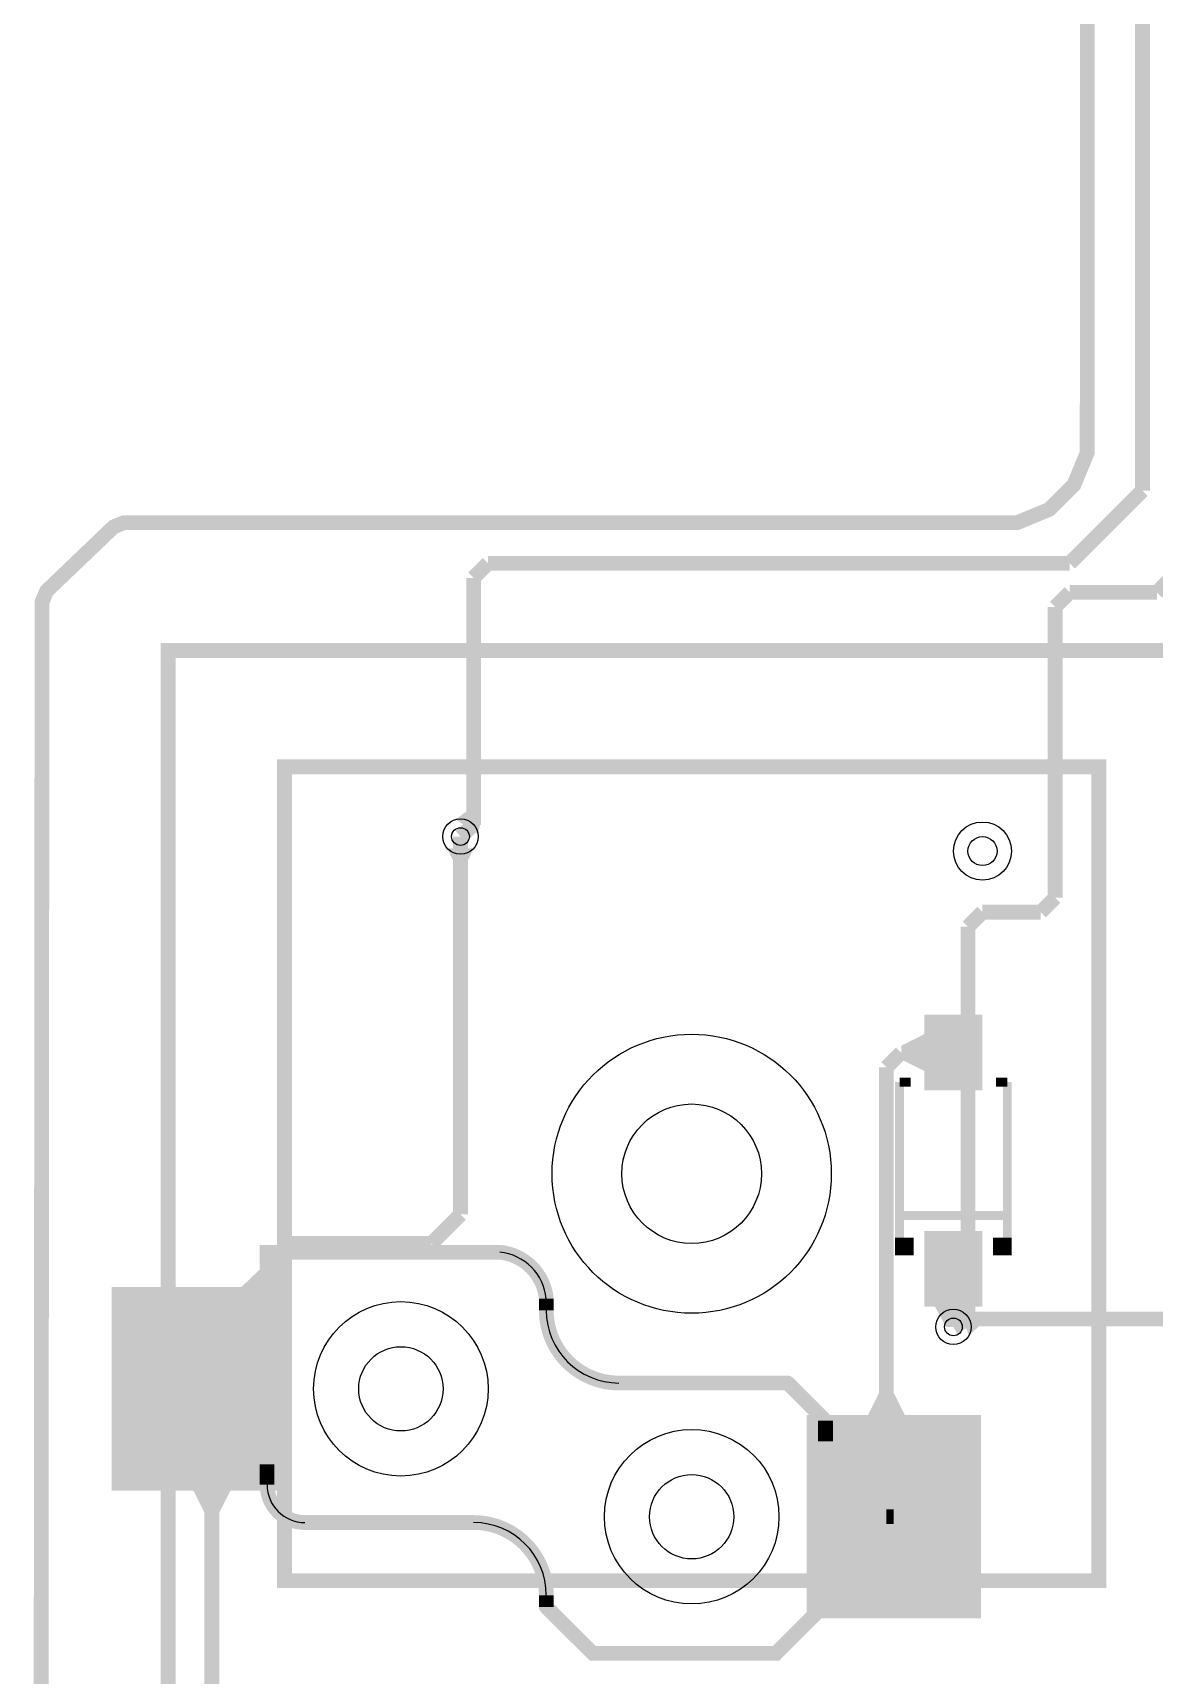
# Model space of a CAD drawing. Header units: millimetres. Extents: x -992 to -826, y 770 to 901.
# Drawn here: x -992.41 to -973.13, y 790.89 to 819.14 of the extents above; entities that cross this region are included whole.
import ezdxf

# ---------------------------------------------------------------- set-up
doc = ezdxf.new("R2010")
doc.units = ezdxf.units.MM
for name, color, linetype, true_color in [('BoardOutLine', 7, 'Continuous', 0xff00ff), ('BottomLayer', 7, 'Continuous', 0x0000ff), ('BottomPasteMaskLayer', 7, 'Continuous', 0x800000), ('BottomSilkLayer', 7, 'Continuous', 0x66cc33), ('BottomSolderMaskLayer', 7, 'Continuous', 0xaa00ff), ('Document', 7, 'Continuous', 0xffffff), ('Hole', 7, 'Continuous', 0x222222), ('Multi-Layer', 7, 'Continuous', 0xc0c0c0), ('TopLayer', 7, 'Continuous', 0xff0000), ('TopSilkLayer', 7, 'Continuous', 0xffcc00)]:
    doc.layers.add(name, color=color, linetype=linetype, true_color=true_color)

msp = doc.modelspace()

# ---------------------------------------------------------------- hatches: boundary and pattern name
at = {"layer": 'BottomLayer'}
for points in [[(-984.8285115570233, 805.1161925323852), (-985.2857124714251, 805.1161087122175), (-985.1840716281433, 804.9027660655323), (-984.9300711201423, 804.9028143256288)], [(-976.0819405638813, 800.951612903226), (-976.0819405638813, 802.2516129032259), (-977.0819405638813, 802.2516129032259), (-977.0819405638813, 800.951612903226)], [(-977.0819431038863, 801.9190271780545), (-977.0819431038863, 801.284025908052), (-977.4629438658878, 801.4745262890527), (-977.4629438658878, 801.7285267970537)], [(-976.0819405638813, 797.2326136652275), (-976.0819405638813, 798.5326136652275), (-977.0819405638813, 798.5326136652275), (-977.0819405638813, 797.2326136652275)], [(-988.1895758191517, 797.5676403352808), (-988.8245770891543, 797.5676403352808), (-988.4265836931675, 797.9486410972823), (-988.1303708407418, 797.9486410972823)], [(-991.0569723139447, 794.0676403352808), (-988.0569723139447, 794.0676403352808), (-988.0569723139447, 797.5676403352808), (-991.0569723139447, 797.5676403352808)], [(-976.8994411988825, 797.2326136652275), (-976.2644399288799, 797.2326136652275), (-976.4549403098807, 796.8827051054103), (-976.7089408178817, 796.8827051054103)], [(-976.3533274066549, 797.0842722885448), (-976.8105283210567, 797.0842418084837), (-976.7089408178817, 797.2976098552199), (-976.4549403098807, 797.2976250952504)], [(-977.4163576327154, 795.3674853949709), (-978.0513589027179, 795.3674853949709), (-977.8608585217171, 795.7484861569725), (-977.6068580137162, 795.7484861569725)], [(-979.1069596139193, 791.867487934976), (-976.1069596139193, 791.867487934976), (-976.1069596139193, 795.367487934976), (-979.1069596139193, 795.367487934976)], [(-989.6494792989587, 794.0676377952757), (-989.0144780289562, 794.0676377952757), (-989.2049784099569, 793.6866370332742), (-989.4589789179579, 793.6866370332742)]]:
    msp.add_hatch(color=256, dxfattribs=at).paths.add_polyline_path(points)
at = {"layer": 'BottomPasteMaskLayer'}
for points in [[(-976.0819405638813, 800.951612903226), (-976.0819405638813, 802.2516129032259), (-977.0819405638813, 802.2516129032259), (-977.0819405638813, 800.951612903226)], [(-976.0819405638813, 797.2326136652275), (-976.0819405638813, 798.5326136652275), (-977.0819405638813, 798.5326136652275), (-977.0819405638813, 797.2326136652275)], [(-991.0569723139447, 794.0676403352808), (-988.0569723139447, 794.0676403352808), (-988.0569723139447, 797.5676403352808), (-991.0569723139447, 797.5676403352808)], [(-979.1069596139193, 791.867487934976), (-976.1069596139193, 791.867487934976), (-976.1069596139193, 795.367487934976), (-979.1069596139193, 795.367487934976)]]:
    msp.add_hatch(color=256, dxfattribs=at).paths.add_polyline_path(points)
at = {"layer": 'BottomSilkLayer'}
for points in [[(-977.5844678689358, 798.4176504953011), (-977.2644780289562, 798.4176504953011), (-977.2644780289562, 798.1128498856999), (-977.5844678689358, 798.1128498856999)], [(-975.5796418592838, 798.4176504953011), (-975.8996316992635, 798.4176504953011), (-975.8996316992635, 798.1128498856999), (-975.5796418592838, 798.1128498856999)]]:
    msp.add_hatch(color=256, dxfattribs=at).paths.add_polyline_path(points)
at = {"layer": 'BottomSolderMaskLayer'}
for points in [[(-976.0819405638813, 800.951612903226), (-976.0819405638813, 802.2516129032259), (-977.0819405638813, 802.2516129032259), (-977.0819405638813, 800.951612903226)], [(-976.0819405638813, 797.2326136652275), (-976.0819405638813, 798.5326136652275), (-977.0819405638813, 798.5326136652275), (-977.0819405638813, 797.2326136652275)], [(-991.0569723139447, 794.0676403352808), (-988.0569723139447, 794.0676403352808), (-988.0569723139447, 797.5676403352808), (-991.0569723139447, 797.5676403352808)], [(-979.1069596139193, 791.867487934976), (-976.1069596139193, 791.867487934976), (-976.1069596139193, 795.367487934976), (-979.1069596139193, 795.367487934976)]]:
    msp.add_hatch(color=256, dxfattribs=at).paths.add_polyline_path(points)
at = {"layer": 'Document'}
for points in [[(-976.4860172720347, 801.7526517653037), (-976.6780416560835, 801.7526517653037), (-976.6780416560835, 800.9846558293118), (-976.4860172720347, 800.9846558293118)], [(-976.9660528321058, 801.4646913893829), (-976.9660528321058, 801.2726670053341), (-976.1980568961139, 801.2726670053341), (-976.1980568961139, 801.4646913893829)], [(-976.4550546101093, 797.685646431293), (-976.647078994158, 797.685646431293), (-976.647078994158, 798.4536423672848), (-976.4550546101093, 798.4536423672848)], [(-988.2549657099315, 794.1675768351538), (-988.2549657099315, 798.0405765811533), (-984.3819659639321, 798.0405765811533), (-984.3653891043664, 798.0416630859319), (-984.3490958794639, 798.0449040098695), (-984.3333650708199, 798.050243899859), (-984.3184658369318, 798.0575913889023), (-984.3046531078222, 798.0668207594247), (-984.2921632231158, 798.0777740943377), (-984.2812098882029, 798.090263979044), (-984.2719805176805, 798.1040767081536), (-984.2646330286373, 798.1189759420416), (-984.2592931386476, 798.1347067506856), (-984.25605221471, 798.1509999755881), (-984.2549657099315, 798.1675768351538), (-984.25605221471, 798.1841536947195), (-984.2592931386476, 798.200446919622), (-984.2646330286373, 798.216177728266), (-984.2719805176805, 798.231076962154), (-984.2812098882029, 798.2448896912637), (-984.2921632231158, 798.2573795759699), (-984.3046531078222, 798.2683329108829), (-984.3184658369318, 798.2775622814054), (-984.3333650708199, 798.2849097704486), (-984.3490958794639, 798.2902496604381), (-984.3653891043664, 798.2934905843758), (-984.3819659639321, 798.2945770891544), (-988.3819659639321, 798.2945770891544), (-988.3985428234977, 798.2934905843758), (-988.4148360484003, 798.2902496604381), (-988.4305668570441, 798.2849097704486), (-988.4454660909323, 798.2775622814054), (-988.4592788200418, 798.2683329108829), (-988.4717687047482, 798.2573795759699), (-988.4827220396612, 798.2448896912637), (-988.4919514101836, 798.231076962154), (-988.4992988992268, 798.216177728266), (-988.5046387892164, 798.200446919622), (-988.507879713154, 798.1841536947195), (-988.5089662179325, 798.1675768351538), (-988.5089662179325, 794.1675768351538), (-988.507879713154, 794.1509999755881), (-988.5046387892164, 794.1347067506856), (-988.4992988992268, 794.1189759420416), (-988.4919514101836, 794.1040767081536), (-988.4827220396612, 794.090263979044), (-988.4717687047482, 794.0777740943377), (-988.4592788200418, 794.0668207594247), (-988.4454660909323, 794.0575913889023), (-988.4305668570441, 794.050243899859), (-988.4148360484003, 794.0449040098695), (-988.3985428234977, 794.0416630859319), (-988.3819659639321, 794.0405765811533), (-988.3653891043664, 794.0416630859319), (-988.3490958794639, 794.0449040098695), (-988.3333650708199, 794.050243899859), (-988.3184658369318, 794.0575913889023), (-988.3046531078222, 794.0668207594247), (-988.2921632231158, 794.0777740943377), (-988.2812098882029, 794.090263979044), (-988.2719805176805, 794.1040767081536), (-988.2646330286373, 794.1189759420416), (-988.2592931386476, 794.1347067506856), (-988.25605221471, 794.1509999755881), (-988.2549657099315, 794.1675768351538)], [(-984.3945897891797, 798.0410083820169), (-984.3544522550987, 798.0359527552993), (-984.3146378878038, 798.0287835739995), (-984.2752579029084, 798.0195208641774), (-984.2364223026425, 798.0081904998585), (-984.1982395685772, 797.9948241307588), (-984.1608163585972, 797.9794590938762), (-984.1242572089678, 797.9621383091945), (-984.0886642423282, 797.9429101597933), (-984.0541368824263, 797.9218283566964), (-984.0207715763937, 797.8989517888384), (-983.9886615253345, 797.8743443585668), (-983.9578964239811, 797.8480748031399), (-983.928562210146, 797.82021650272), (-983.9007408246665, 797.7908472753959), (-983.8745099825151, 797.7600491598101), (-983.8499429557139, 797.7279081859954), (-983.8271083686603, 797.6945141350625), (-983.8060700064347, 797.6599602884103), (-983.7868866366256, 797.6243431671569), (-983.7696118451718, 797.5877622625229), (-983.7542938866774, 797.5503197579169), (-983.7409755496199, 797.5121202435007), (-983.7296940368262, 797.4732704240328), (-983.7204808615531, 797.4338788208032), (-983.7133617594586, 797.394055468496), (-983.7083566167133, 797.3539116078234), (-983.7059386636572, 797.3380497160763), (-983.7015400293785, 797.3226192875902), (-983.6952309232357, 797.3078666171047), (-983.6871120488256, 797.2940271812386), (-983.677312996591, 797.2813218799008), (-983.6659901753455, 797.2699535103686), (-983.6533243157351, 797.2601035303126), (-983.6395175854824, 797.2519291614371), (-983.6247903624619, 797.245560879967), (-983.6093777171096, 797.2411003340336), (-983.5935256603171, 797.238618721206), (-983.5774872166974, 797.2381556520617), (-983.5615183859001, 797.2397185179375), (-983.5458740564412, 797.2432823729519), (-983.5308039372677, 797.2487903321812), (-983.5165485719959, 797.2561544796367), (-983.5033354994448, 797.2652572715458), (-983.491375621746, 797.2759534125418), (-983.4808598380025, 797.2880721748152), (-983.471955997229, 797.3014201232065), (-983.4648062192081, 797.3157842027465), (-983.4595246260275, 797.3309351393596), (-983.4561955205058, 797.3466310994514), (-983.4548720405827, 797.3626215499664), (-983.4555753111507, 797.3786512573026), (-983.461187616341, 797.4250094522532), (-983.4689169883989, 797.4710619985045), (-983.4787472092016, 797.5167122664949), (-983.49065765253, 797.5618644707417), (-983.5046233273464, 797.6064238708225), (-983.5206149302323, 797.6502969701633), (-983.5385989068744, 797.693391712218), (-983.5585375224691, 797.7356176736256), (-983.5803889409004, 797.7768862539401), (-983.6041073125214, 797.8171108615364), (-983.6296428703585, 797.856207095301), (-983.6569420345351, 797.8940929217258), (-983.6859475246947, 797.9306888470348), (-983.7165984801896, 797.965918083982), (-983.7488305877814, 797.9997067129689), (-983.7825762165861, 798.031983837147), (-983.8177645599799, 798.0626817311763), (-983.8543217841693, 798.0917359833297), (-983.8921711831124, 798.1190856306449), (-983.9312333394673, 798.1446732868396), (-983.9714262912287, 798.1684452627218), (-984.0126657037044, 798.190351678843), (-984.0548650464711, 798.2103465701578), (-984.0979357749352, 798.2283879824697), (-984.1417875161218, 798.2444380604611), (-984.1863282582996, 798.2584631271234), (-984.2314645440435, 798.2704337544196), (-984.2771016663321, 798.2803248250312), (-984.3231438672655, 798.2881155850611), (-984.3694945389892, 798.2937896875795), (-984.3860991764293, 798.294346191992), (-984.4026343972944, 798.2927305953161), (-984.4188172793665, 798.2889705408593), (-984.4343709290421, 798.2831303641968), (-984.4490292190585, 798.2753099923723), (-984.4625413420054, 798.265643234118), (-984.474676101709, 798.2542954903505), (-984.4852258690631, 798.241460924115), (-984.4940101346203, 798.227359138402), (-984.5008785971592, 798.2122314186785), (-984.5057137353792, 798.1963366044276), (-984.5084328187238, 798.1799466603323), (-984.5089893229219, 798.1633420228851), (-984.5073737260327, 798.1468068020408), (-984.503613671367, 798.1306239200172), (-984.4977734945038, 798.115070270417), (-984.4899531224901, 798.1004119805016), (-984.4802863640614, 798.0868998576796), (-984.4689386201374, 798.0747650981223), (-984.4561040537658, 798.0642153309337), (-984.4420022679393, 798.0554310655584), (-984.4268745481272, 798.0485626032148), (-984.410979733814, 798.0437274651999), (-984.3945897896837, 798.0410083820669)], [(-983.7090678181357, 797.367424434849), (-983.7090678181357, 797.1673228346458), (-983.7079813133572, 797.1507459750801), (-983.7047403894196, 797.1344527501776), (-983.69940049943, 797.1187219415336), (-983.6920530103868, 797.1038227076456), (-983.6828236398644, 797.090009978536), (-983.6718703049514, 797.0775200938297), (-983.659380420245, 797.0665667589167), (-983.6455676911355, 797.0573373883943), (-983.6306684572473, 797.049989899351), (-983.6149376486035, 797.0446500093615), (-983.5986444237009, 797.0414090854239), (-983.5820675641353, 797.0403225806454), (-983.5654907045696, 797.0414090854239), (-983.5491974796671, 797.0446500093615), (-983.5334666710231, 797.049989899351), (-983.518567437135, 797.0573373883943), (-983.5047547080254, 797.0665667589167), (-983.492264823319, 797.0775200938297), (-983.481311488406, 797.090009978536), (-983.4720821178837, 797.1038227076456), (-983.4647346288405, 797.1187219415336), (-983.4593947388508, 797.1344527501776), (-983.4561538149133, 797.1507459750801), (-983.4550673101347, 797.1673228346458), (-983.4550673101347, 797.367424434849), (-983.4561538149133, 797.3840012944147), (-983.4593947388508, 797.4002945193172), (-983.4647346288405, 797.4160253279612), (-983.4720821178837, 797.4309245618492), (-983.481311488406, 797.4447372909589), (-983.492264823319, 797.4572271756651), (-983.5047547080254, 797.4681805105781), (-983.518567437135, 797.4774098811006), (-983.5334666710231, 797.4847573701438), (-983.5491974796671, 797.4900972601333), (-983.5654907045696, 797.493338184071), (-983.5820675641353, 797.4944246888496), (-983.5986444237009, 797.493338184071), (-983.6149376486035, 797.4900972601333), (-983.6306684572473, 797.4847573701438), (-983.6455676911355, 797.4774098811006), (-983.659380420245, 797.4681805105781), (-983.6718703049514, 797.4572271756651), (-983.6828236398644, 797.4447372909589), (-983.6920530103868, 797.4309245618492), (-983.69940049943, 797.4160253279612), (-983.7047403894196, 797.4002945193172), (-983.7079813133572, 797.3840012944147), (-983.7090678181357, 797.367424434849)], [(-983.4545593091187, 797.1676530353068), (-983.4534872121387, 797.1186705106674), (-983.4502796092704, 797.0697813667208), (-983.4449426060165, 797.0210786613724), (-983.437486361081, 796.9726550976513), (-983.4279250670327, 796.9246028472554), (-983.4162769232901, 796.8770133751073), (-983.40256410148, 796.8299772652555), (-983.3868127032353, 796.7835840484526), (-983.3690527105108, 796.7379220317383), (-983.3493179285156, 796.6930781303515), (-983.3276459213655, 796.6491377022918), (-983.3040779405825, 796.6061843858447), (-983.278658846574, 796.5642999403814), (-983.251437023244, 796.523564090733), (-983.2224642858963, 796.4840543754394), (-983.1917957826076, 796.4458459991586), (-983.1594898892552, 796.4090116895181), (-983.1256080984019, 796.3736215586825), (-983.0902149022486, 796.3397429698979), (-983.0533776698761, 796.3074404092699), (-983.0151665190122, 796.2767753630179), (-982.9756541825656, 796.2478062004391), (-982.9349158701834, 796.2205880628054), (-982.8930291250933, 796.1951727584054), (-982.8500736765039, 796.1716086639295), (-982.8061312878443, 796.149940632388), (-982.7612856011324, 796.1302099077354), (-982.7156219777657, 796.1124540463647), (-982.6692273360416, 796.0967068456208), (-982.6221899857117, 796.0829982794693), (-982.5745994598899, 796.0713544414423), (-982.5265463446306, 796.061797494971), (-982.4781221065023, 796.0543456311987), (-982.4294189184866, 796.0490130343545), (-982.3805294845316, 796.0458098547554), (-982.3315468630939, 796.0447421894845), (-982.3149700035282, 796.043655684706), (-982.2986767786257, 796.0404147607684), (-982.2829459699817, 796.0350748707788), (-982.2680467360935, 796.0277273817355), (-982.254234006984, 796.0184980112132), (-982.2417441222776, 796.0075446763002), (-982.2307907873646, 795.9950547915938), (-982.2215614168423, 795.9812420624843), (-982.214213927799, 795.9663428285962), (-982.2088740378094, 795.9506120199522), (-982.2056331138718, 795.9343187950496), (-982.2045466090933, 795.9177419354841), (-982.2056331138718, 795.9011650759184), (-982.2088740378094, 795.8848718510158), (-982.214213927799, 795.8691410423719), (-982.2215614168423, 795.8542418084837), (-982.2307907873646, 795.8404290793742), (-982.2417441222776, 795.8279391946678), (-982.254234006984, 795.8169858597548), (-982.2680467360935, 795.8077564892325), (-982.2829459699817, 795.8004090001892), (-982.2986767786257, 795.7950691101996), (-982.3149700035282, 795.791828186262), (-982.3315468630939, 795.7907416814835), (-982.3856058913746, 795.7918022418665), (-982.439581607633, 795.7949842823066), (-982.4933907891357, 795.8002828965584), (-982.5469504699215, 795.8076899149265), (-982.6001780687232, 795.8171939168618), (-982.652991516296, 795.8287802485704), (-982.705309381956, 795.8424310456078), (-982.7570509991352, 795.8581252604226), (-982.8081365897572, 795.8758386948099), (-982.858487387243, 795.8955440372202), (-982.908025757959, 795.9172109048711), (-982.9566753209151, 795.9408058905917), (-983.0043610655345, 795.9662926143333), (-983.0510094673084, 795.9936317792603), (-983.0965486011606, 796.0227812323423), (-983.1409082523452, 796.0536960293458), (-983.1840200247073, 796.0863285041335), (-983.2258174461409, 796.1206283421576), (-983.2662360710784, 796.1565426580378), (-983.3052135798567, 796.1940160771028), (-983.3426898748049, 796.23299082077), (-983.3786071729064, 796.2734067956324), (-983.4129100948918, 796.3152016861126), (-983.4455457506257, 796.3583110505454), (-983.4764638206558, 796.4026684205371), (-983.505616633798, 796.4482054034507), (-983.5329592406387, 796.4948517878566), (-983.5584494828398, 796.5425356517889), (-983.5820480581414, 796.5911834736385), (-983.6037185809596, 796.6407202455132), (-983.6234276384885, 796.6910695888882), (-983.6411448422167, 796.7421538723719), (-983.6568428747836, 796.7938943314007), (-983.6704975320973, 796.8462111896838), (-983.682087760655, 796.8990237822064), (-983.6915956900034, 796.9522506796033), (-983.6990066602932, 797.0058098137107), (-983.7043092448821, 797.0596186041047), (-983.7074952679529, 797.1135940854269), (-983.7085598171197, 797.1676530353062), (-983.7074733123412, 797.1842298948719), (-983.7042323884036, 797.2005231197744), (-983.698892498414, 797.2162539284184), (-983.6915450093708, 797.2311531623064), (-983.6823156388484, 797.2449658914161), (-983.6713623039354, 797.2574557761224), (-983.658872419229, 797.2684091110353), (-983.6450596901195, 797.2776384815577), (-983.6301604562314, 797.284985970601), (-983.6144296475875, 797.2903258605905), (-983.5981364226849, 797.2935667845281), (-983.5815595631192, 797.2946532893068), (-983.5649827035536, 797.2935667845281), (-983.548689478651, 797.2903258605905), (-983.5329586700071, 797.284985970601), (-983.518059436119, 797.2776384815577), (-983.5042467070094, 797.2684091110353), (-983.491756822303, 797.2574557761224), (-983.4808034873901, 797.2449658914161), (-983.4715741168677, 797.2311531623064), (-983.4642266278245, 797.2162539284184), (-983.4588867378349, 797.2005231197744), (-983.4556458138973, 797.1842298948719), (-983.4545593091187, 797.1676530353062)], [(-983.6717805435612, 791.9777876555754), (-982.8717805435612, 791.1777876555755), (-982.8592882978812, 791.1668352634746), (-982.8454732670565, 791.1576072616232), (-982.8305718629248, 791.1502615656208), (-982.8148390880539, 791.1449238798189), (-982.7985441719711, 791.1416855461861), (-982.7819659639321, 791.1406019812041), (-979.6319532639067, 791.1406019812041), (-979.6153750558675, 791.1416855461861), (-979.5990801397849, 791.1449238798189), (-979.583347364914, 791.1502615656208), (-979.5684459607821, 791.1576072616232), (-979.5546309299574, 791.1668352634746), (-979.5421386842775, 791.1777876555755), (-978.6921513843029, 792.0277749555501), (-978.6811989922021, 792.04026720123), (-978.6719709903506, 792.0540822320547), (-978.6646252943482, 792.0689836361865), (-978.6592876085463, 792.0847164110575), (-978.6560492749135, 792.1010113271401), (-978.6549657099315, 792.1175895351793), (-978.6549657099315, 795.2676022352045), (-978.6560492749135, 795.2841804432437), (-978.6592876085463, 795.3004753593264), (-978.6646252943482, 795.3162081341973), (-978.6719709903506, 795.3311095383291), (-978.681198992202, 795.3449245691538), (-978.6921513843029, 795.3574168148338), (-979.3421386842774, 796.0074041148084), (-979.3546309299575, 796.0183565069092), (-979.3684459607822, 796.0275845087607), (-979.3833473649139, 796.0349302047631), (-979.3990801397848, 796.0402678905649), (-979.4153750558675, 796.0435062241978), (-979.4319532639066, 796.0445897891798), (-982.2819659639321, 796.0445897891798), (-982.2985428234977, 796.0435032844011), (-982.3148360484003, 796.0402623604635), (-982.3305668570442, 796.034922470474), (-982.3454660909323, 796.0275749814307), (-982.3592788200418, 796.0183456109083), (-982.3717687047482, 796.0073922759954), (-982.3827220396612, 795.9949023912891), (-982.3919514101835, 795.9810896621794), (-982.3992988992269, 795.9661904282914), (-982.4046387892164, 795.9504596196474), (-982.407879713154, 795.9341663947449), (-982.4089662179325, 795.9175895351792), (-982.407879713154, 795.9010126756135), (-982.4046387892164, 795.884719450711), (-982.3992988992269, 795.868988642067), (-982.3919514101835, 795.854089408179), (-982.3827220396612, 795.8402766790693), (-982.3717687047482, 795.8277867943631), (-982.3592788200418, 795.8168334594501), (-982.3454660909323, 795.8076040889277), (-982.3305668570442, 795.8002565998844), (-982.3148360484003, 795.7949167098949), (-982.2985428234977, 795.7916757859573), (-982.2819659639321, 795.7905892811787), (-979.4845567691136, 795.7905892811787), (-978.9089662179325, 795.2149987299977), (-978.9089662179325, 792.1701930403863), (-979.6845567691137, 791.3946024892051), (-982.7293624587251, 791.3946024892051), (-983.4921513843029, 792.1574168148338), (-983.5046429156051, 792.1683715934571), (-983.5184574656544, 792.177602180432), (-983.5333586636735, 792.1849506378591), (-983.5490915460379, 792.1902912315967), (-983.5653869187734, 792.1935325826072), (-983.5819659635399, 792.194619230477), (-983.5985450082902, 792.1935325823603), (-983.6148403809775, 792.1902912311072), (-983.6305732632624, 792.1849506371351), (-983.6454744611721, 792.1776021794861), (-983.6592890110837, 792.1683715923056), (-983.6717805422229, 792.1574168134962), (-983.6827353210324, 792.1449252823571), (-983.6919659082131, 792.1311107324454), (-983.6993143658622, 792.1162095345358), (-983.7046549598343, 792.100476652251), (-983.7078963110876, 792.0841812795638), (-983.7089829592045, 792.0676022348134), (-983.7078963113347, 792.051023190047), (-983.7046549603244, 792.0347278173115), (-983.6993143665869, 792.0189949349469), (-983.6919659091599, 792.0040937369278), (-983.6827353221852, 791.9902791868785), (-983.6717805435619, 791.9777876555761)], [(-987.7316738633479, 793.6447929895861), (-987.7645136058868, 793.6458218589535), (-987.7972239374517, 793.6489107861312), (-987.8296757573266, 793.6540475797811), (-987.8617409850863, 793.6612119660722), (-987.8932930661017, 793.6703756686968), (-987.9242074710255, 793.681502520471), (-987.9543621872817, 793.6945486060796), (-987.983638200624, 793.7094624353994), (-988.0119199648593, 793.7261851467207), (-988.0390958578843, 793.7446507390615), (-988.0650586222337, 793.7647863326595), (-988.0897057884029, 793.7865124566125), (-988.1129400792736, 793.809743362534), (-988.1346697940452, 793.8343873629833), (-988.1548091701588, 793.8603471933361), (-988.173278721784, 793.8875203956679), (-988.1900055535316, 793.9157997231332), (-988.2049236481573, 793.9450735632458), (-988.217974127117, 793.9752263783901), (-988.2291054829481, 794.0061391618227), (-988.2382737825586, 794.0376899073678), (-988.2454428406215, 794.0697540909484), (-988.2505843623906, 794.1022051620571), (-988.2536780553738, 794.1349150432235), (-988.2547117094235, 794.1677546355094), (-988.2557982142021, 794.1843314950751), (-988.2590391381397, 794.2006247199776), (-988.2643790281293, 794.2163555286215), (-988.2717265171725, 794.2312547625097), (-988.2809558876949, 794.2450674916192), (-988.2919092226078, 794.2575573763256), (-988.3043991073142, 794.2685107112386), (-988.3182118364238, 794.277740081761), (-988.3331110703119, 794.2850875708042), (-988.3488418789558, 794.2904274607938), (-988.3651351038584, 794.2936683847314), (-988.3817119634241, 794.2947548895099), (-988.3982888229897, 794.2936683847314), (-988.4145820478923, 794.2904274607938), (-988.4303128565361, 794.2850875708042), (-988.4452120904243, 794.277740081761), (-988.4590248195339, 794.2685107112386), (-988.4715147042402, 794.2575573763256), (-988.4824680391532, 794.2450674916192), (-988.4916974096756, 794.2312547625097), (-988.4990448987188, 794.2163555286215), (-988.5043847887084, 794.2006247199776), (-988.507625712646, 794.1843314950751), (-988.5087122174245, 794.1677546355102), (-988.507645920965, 794.127087746952), (-988.5044526127383, 794.086532407036), (-988.4991410464729, 794.0461997890086), (-988.4917257826206, 794.0062004555748), (-988.4822271484418, 793.9666440558161), (-988.4706711822831, 793.9276390246114), (-988.4570895621993, 793.8892922853884), (-988.4415195191148, 793.8517089570169), (-988.4240037347637, 793.8149920656491), (-988.4045902246878, 793.7792422622977), (-988.3833322066125, 793.7445575469226), (-988.3602879545626, 793.7110329997877), (-988.3355206391172, 793.6787605208192), (-988.3090981542425, 793.647828577683), (-988.2810929311751, 793.6183219632707), (-988.2515817398686, 793.5903215632591), (-988.2206454785465, 793.5639041343806), (-988.1883689519377, 793.539142094012), (-988.1548406388039, 793.516103321659), (-988.1201524493946, 793.4948509728794), (-988.0843994734971, 793.475443306157), (-988.0476797197684, 793.4579335231988), (-988.0100938470673, 793.4423696230953), (-987.9717448885209, 793.4287942707407), (-987.9327379690828, 793.4172446798783), (-987.8931800173568, 793.4077525110861), (-987.8531794724763, 793.4003437849875), (-987.8128459868435, 793.3950388109212), (-987.7722901255418, 793.3918521312678), (-987.7316230632463, 793.3907924815851), (-987.7150464208547, 793.3918823015031), (-987.6987538439838, 793.3951264838861), (-987.6830241031446, 793.4004695198734), (-987.6681263385675, 793.4078199886364), (-987.6543154551384, 793.4170521216153), (-987.6418277609051, 793.4280079544528), (-987.6308769237809, 793.4405000298091), (-987.6216503156277, 793.4543146048086), (-987.6143058062711, 793.4692153082397), (-987.6089690623044, 793.484947184932), (-987.6057313968975, 793.50124105811), (-987.604648207404, 793.5178181350825), (-987.6057380274966, 793.5343947774625), (-987.6089822100513, 793.5506873542993), (-987.6143252462043, 793.5664170950822), (-987.6216757151243, 793.5813148595818), (-987.6309078482486, 793.5951257429135), (-987.6418636812177, 793.6076134370314), (-987.6543557566895, 793.618564274024), (-987.6681703317862, 793.6277908820317), (-987.6830710352947, 793.6351353912313), (-987.6988029120432, 793.6404721350323), (-987.7150967852554, 793.6437098002675), (-987.7316738622393, 793.6447929895863)], [(-984.8319532639066, 793.6445897891797), (-987.7319786639574, 793.6445897891797), (-987.7485555235231, 793.6435032844012), (-987.7648487484256, 793.6402623604636), (-987.7805795570696, 793.6349224704741), (-987.7954787909576, 793.6275749814307), (-987.8092915200673, 793.6183456109084), (-987.8217814047736, 793.6073922759954), (-987.8327347396865, 793.594902391289), (-987.8419641102089, 793.5810896621795), (-987.8493115992522, 793.5661904282914), (-987.8546514892417, 793.5504596196474), (-987.8578924131795, 793.534166394745), (-987.858978917958, 793.5175895351792), (-987.8578924131795, 793.5010126756135), (-987.8546514892417, 793.484719450711), (-987.8493115992522, 793.4689886420671), (-987.8419641102089, 793.454089408179), (-987.8327347396865, 793.4402766790694), (-987.8217814047736, 793.4277867943631), (-987.8092915200673, 793.4168334594501), (-987.7954787909576, 793.4076040889277), (-987.7805795570696, 793.4002565998844), (-987.7648487484256, 793.3949167098949), (-987.7485555235231, 793.3916757859572), (-987.7319786639574, 793.3905892811787), (-984.8319532639066, 793.3905892811787), (-984.815376404341, 793.3916757859572), (-984.7990831794384, 793.3949167098949), (-984.7833523707945, 793.4002565998844), (-984.7684531369064, 793.4076040889277), (-984.7546404077968, 793.4168334594501), (-984.7421505230905, 793.4277867943631), (-984.7311971881775, 793.4402766790694), (-984.7219678176551, 793.454089408179), (-984.7146203286118, 793.4689886420671), (-984.7092804386223, 793.484719450711), (-984.7060395146847, 793.5010126756135), (-984.7049530099061, 793.5175895351792), (-984.7060395146847, 793.534166394745), (-984.7092804386223, 793.5504596196474), (-984.7146203286118, 793.5661904282914), (-984.7219678176551, 793.5810896621795), (-984.7311971881775, 793.594902391289), (-984.7421505230905, 793.6073922759954), (-984.7546404077968, 793.6183456109084), (-984.7684531369064, 793.6275749814307), (-984.7833523707945, 793.6349224704741), (-984.7990831794384, 793.6402623604636), (-984.815376404341, 793.6435032844012), (-984.8319532639066, 793.6445897891797)], [(-983.7086868173737, 792.2677800355607), (-983.7097546057821, 792.3167654764763), (-983.7129581542524, 792.3656577138049), (-983.7182913642969, 792.4143636730339), (-983.7257440832624, 792.4627906342623), (-983.7353021236577, 792.5108464087082), (-983.7469472901621, 792.5584395142055), (-983.7606574142625, 792.6054793493555), (-983.7764063964555, 792.6518763660018), (-983.7941642559321, 792.6975422396998), (-983.8138971876505, 792.7423900378575), (-983.8355676266906, 792.7863343852255), (-983.8591343197644, 792.8292916264237), (-983.8845524037486, 792.8711799851927), (-983.9117734910893, 792.9119197200689), (-983.9407457619154, 792.9514332761854), (-983.9714140626869, 792.9896454329105), (-984.003720011188, 793.0264834470432), (-984.0376021076679, 793.0618771912915), (-984.0729958519163, 793.0957592877714), (-984.109833866049, 793.1280652362725), (-984.1480460227741, 793.1587335370439), (-984.1875595788906, 793.1877058078701), (-984.2282993137668, 793.2149268952107), (-984.2701876725358, 793.2403449791949), (-984.313144913734, 793.2639116722687), (-984.3570892611021, 793.2855821113087), (-984.4019370592598, 793.3053150430271), (-984.4476029329578, 793.3230729025036), (-984.4939999496041, 793.3388218846966), (-984.5410397847542, 793.352532008797), (-984.5886328902516, 793.3641771753014), (-984.6366886646974, 793.3737352156967), (-984.6851156259258, 793.3811879346621), (-984.7338215851548, 793.3865211447065), (-984.7827138224833, 793.3897246931767), (-984.8316992633986, 793.3907924815851), (-984.8482761229643, 793.3918789863636), (-984.8645693478668, 793.3951199103012), (-984.8803001565108, 793.4004598002908), (-984.8951993903988, 793.4078072893341), (-984.9090121195085, 793.4170366598564), (-984.9215020042149, 793.4279899947694), (-984.9324553391277, 793.4404798794758), (-984.9416847096502, 793.4542926085853), (-984.9490321986934, 793.4691918424735), (-984.954372088683, 793.4849226511174), (-984.9576130126206, 793.50121587602), (-984.9586995173992, 793.5177927355855), (-984.9576130126206, 793.5343695951512), (-984.954372088683, 793.5506628200538), (-984.9490321986934, 793.5663936286978), (-984.9416847096502, 793.5812928625859), (-984.9324553391277, 793.5951055916954), (-984.9215020042149, 793.6075954764018), (-984.9090121195085, 793.6185488113148), (-984.8951993903988, 793.6277781818371), (-984.8803001565108, 793.6351256708804), (-984.8645693478668, 793.64046556087), (-984.8482761229643, 793.6437064848076), (-984.8316992633986, 793.6447929895861), (-984.7776376971175, 793.6437323294581), (-984.7236594546011, 793.6405499901438), (-984.669847770296, 793.6352508788103), (-984.6162856218162, 793.6278431666871), (-984.5630556019913, 793.6183382764656), (-984.5102397915089, 793.6067508646862), (-984.4579196323451, 793.593098799137), (-984.4061758021825, 793.5774031313023), (-984.355088090004, 793.5596880639009), (-984.3047352730586, 793.5399809135657), (-984.2551949953869, 793.5183120687213), (-984.2065436480942, 793.4947149427252), (-984.158856251555, 793.4692259223441), (-984.1122063397319, 793.4418843116459), (-984.066665846786, 793.4127322713928), (-984.0223049961547, 793.3818147540289), (-983.979192192267, 793.3491794343643), (-983.9373939150638, 793.3148766360598), (-983.8969746174862, 793.2789592540282), (-983.8579966260883, 793.2414826728706), (-983.8205200449306, 793.2025046814728), (-983.7846026628991, 793.162085383895), (-983.7502998645946, 793.1202871066919), (-983.7176645449299, 793.0771743028042), (-983.6867470275661, 793.032813452173), (-983.6575949873129, 792.9872729592271), (-983.6302533766147, 792.9406230474038), (-983.6047643562338, 792.8929356508647), (-983.5811672302375, 792.844284303572), (-983.5594983853931, 792.7947440259004), (-983.5397912350579, 792.7443912089549), (-983.5220761676566, 792.6933034967764), (-983.5063804998218, 792.6415596666137), (-983.4927284342726, 792.5892395074501), (-983.4811410224933, 792.5364236969675), (-983.4716361322718, 792.4831936771427), (-983.4642284201485, 792.4296315286629), (-983.4589293088151, 792.3758198443577), (-983.4557469695009, 792.3218416018414), (-983.4546863093727, 792.2677800355602), (-983.4557728141513, 792.2512031759945), (-983.4590137380889, 792.234909951092), (-983.4643536280785, 792.2191791424481), (-983.4717011171217, 792.20427990856), (-983.4809304876441, 792.1904671794504), (-983.491883822557, 792.1779772947441), (-983.5043737072634, 792.1670239598311), (-983.518186436373, 792.1577945893087), (-983.5330856702611, 792.1504471002654), (-983.548816478905, 792.1451072102759), (-983.5651097038076, 792.1418662863382), (-983.5816865633732, 792.1407797815597), (-983.5982634229389, 792.1418662863382), (-983.6145566478415, 792.1451072102759), (-983.6302874564853, 792.1504471002654), (-983.6451866903735, 792.1577945893087), (-983.658999419483, 792.1670239598311), (-983.6714893041894, 792.1779772947441), (-983.6824426391024, 792.1904671794504), (-983.6916720096248, 792.20427990856), (-983.699019498668, 792.2191791424481), (-983.7043593886576, 792.234909951092), (-983.7076003125952, 792.2512031759945), (-983.7086868173737, 792.2677800355602)]]:
    msp.add_hatch(color=256, dxfattribs=at).paths.add_polyline_path(points)
at = {"layer": 'TopLayer'}
for points in [[(-985.139771399543, 805.6111455422912), (-984.7557327914657, 805.3630556261114), (-984.7049758699518, 805.5842748285498), (-984.9589763779529, 805.7483616967236)], [(-976.277998475997, 796.9058750317502), (-976.6429464058929, 797.1812776225554), (-976.4589509779021, 797.3097256794515), (-976.2049504699011, 797.1180467360937)], [(-976.3169215138431, 796.7320421640845), (-976.4656108712219, 797.1643891287783), (-976.2331800863603, 797.1446050292102), (-976.1458267716537, 796.8906045212092)]]:
    msp.add_hatch(color=256, dxfattribs=at).paths.add_polyline_path(points)

# ---------------------------------------------------------------- linework, layer by layer
at = {"layer": 'BoardOutLine', "const_width": 0.25400050800101603}
msp.add_lwpolyline([(-953.3244856489714, 770.3174498348998), (-990.9191770383542, 770.3480822961648), (-991.1071120142242, 770.4284226568454), (-992.210058420117, 771.580568961138), (-992.2820675641352, 771.7601219202439), (-992.2514605029211, 809.3548133096267), (-992.1711201422404, 809.5427482854967), (-991.0190500381002, 810.6456184912371), (-990.8397002794006, 810.7176276352554), (-975.4835915671832, 810.7176276352554), (-974.9322580645162, 810.9459740919483), (-974.5101092202185, 811.368122936246), (-974.2817627635256, 811.9191516383034), (-974.2514605029211, 899.3323596647194)], dxfattribs=at)
at = {"layer": 'BottomLayer', "const_width": 0.25400050800101603}
for points in [[(-985.057073914148, 805.3176530353062), (-985.057073914148, 798.8176530353062)], [(-977.7338582677166, 801.3475234950471), (-977.4798577597156, 801.6015240030481)], [(-977.7338074676151, 793.6174752349506), (-977.7338074676151, 801.3474726949455)], [(-977.479806959614, 801.6014732029465), (-976.5819151638304, 801.6014732029465)], [(-985.057073914148, 798.8176530353062), (-985.557073914148, 798.3176530353062)], [(-988.0571501143004, 798.3177546355095), (-989.5570231140464, 795.8176276352555)], [(-985.557073914148, 798.3176530353062), (-988.057073914148, 798.3176530353062)], [(-976.5819151638304, 797.8826517653036), (-976.5819151638304, 796.8826517653036)], [(-989.557073914148, 795.8176276352555), (-989.3319786639574, 796.0176022352045)], [(-989.3319786639574, 796.0175260350522), (-989.3319786639574, 778.0175260350522)], [(-977.6068580137162, 793.6174752349506), (-977.7338582677166, 793.6174752349506)]]:
    msp.add_lwpolyline(points, dxfattribs=at)
at = {"layer": 'BottomSilkLayer'}
for points, const_width in [([(-977.508280416561, 798.3414274828551), (-977.508280416561, 801.0938785877573)], 0.15240030480060962), ([(-977.508280416561, 801.0938785877573), (-977.3152400304801, 801.0938785877573)], 0.15240030480060962), ([(-975.6558039116079, 801.0938785877573), (-975.8488696977395, 801.0938785877573)], 0.15240030480060962), ([(-975.6558039116079, 798.3414274828551), (-975.6558039116079, 801.0938785877573)], 0.15240030480060962), ([(-975.7058166116333, 798.8008636017273), (-977.4582677165355, 798.8008636017273)], 0.15240030480060962), ([(-988.3825755651512, 797.1173482346966), (-988.3825755651512, 798.1663703327408), (-988.3825755651512, 798.1663703327408), (-984.3820675641352, 798.1663703327408)], 0.25400050800101603), ([(-983.5815595631192, 797.3677927355857), (-983.5815595631192, 797.1676403352808)], 0.25400050800101603), ([(-982.3320548641099, 795.9173736347474), (-979.4320548641099, 795.9173736347474)], 0.25400050800101603), ([(-978.7820421640845, 795.2673355346712), (-979.4320548641099, 795.9173482346966), (-979.4320548641099, 795.9173736347474)], 0.25400050800101603), ([(-978.7820421640845, 795.2673355346712), (-978.7820421640845, 794.9173990347982)], 0.25400050800101603), ([(-988.3819659639321, 794.1675641351284), (-988.3819659639321, 794.5175768351538)], 0.25400050800101603), ([(-984.8316992633986, 793.5177800355602), (-987.731648463297, 793.5177800355602)], 0.25400050800101603), ([(-978.7819659639321, 792.3175768351539), (-978.7819659639321, 792.1175768351538), (-979.6319532639067, 791.2675895351792), (-982.7819659639321, 791.2675895351792), (-983.581965963932, 792.0675895351792)], 0.25400050800101603), ([(-983.581965963932, 792.0675895351792), (-983.581965963932, 792.2675895351792)], 0.25400050800101603)]:
    msp.add_lwpolyline(points, dxfattribs=dict(at, const_width=const_width))
for centre, radius, start, end in [((-984.4696427985691, 797.2797118526227), 0.8924307848615699, 5.591265235738376, 84.33238645424326), ((-982.3320802651929, 797.1673736344893), 1.2499872999746, 180.0023285168551, 270), ((-987.7319786639574, 794.1675768351538), 0.6499872999746, 180.00000000000068, 270), ((-984.8319532639066, 792.2676022352047), 1.2499872999746, 0, 90)]:
    msp.add_arc(centre, radius, start, end, dxfattribs=at)
at = {"layer": 'Document', "const_width": 0.25400050800101603}
msp.add_lwpolyline([(-972.0819405638813, 790.5175768351538), (-972.0819405638813, 808.5176276352554), (-990.0819913639829, 808.5176276352554), (-990.0819913639829, 790.5175768351538), (-972.0819405638813, 790.5175768351538)], close=True, dxfattribs=at)
at = {"layer": 'Document'}
for centre, radius in [((-976.0817881635764, 805.0675641351285), 0.24993649987299976), ((-981.0817881635764, 799.5176530353062), 1.1998983997967998), ((-986.0817881635764, 795.8176276352555), 0.7249174498348998), ((-981.0817881635764, 793.6174752349506), 0.7249174498348998)]:
    msp.add_circle(centre, radius, dxfattribs=at)
at = {"layer": 'Hole'}
for centre in [(-985.0571501143004, 805.3177546355095), (-976.5819151638304, 796.8826517653036)]:
    msp.add_circle(centre, 0.15240030480060962, dxfattribs=at)
at = {"layer": 'Multi-Layer'}
for centre, radius in [((-985.0571501143004, 805.3177546355095), 0.30480060960121924), ((-976.0817881635764, 805.0675641351285), 0.5), ((-981.0817881635764, 799.5176530353062), 2.4000000000000004), ((-986.0817881635764, 795.8176276352555), 1.5000000000000002), ((-976.5819151638304, 796.8826517653036), 0.30480060960121924), ((-981.0817881635764, 793.6174752349506), 1.5000000000000002)]:
    msp.add_circle(centre, radius, dxfattribs=at)
at = {"layer": 'TopLayer', "const_width": 0.25400050800101603}
for points in [[(-973.3319532639066, 811.26761493523), (-973.3319532639066, 861.7677165354332)], [(-974.5819405638813, 810.0176276352554), (-973.3319532639066, 811.26761493523)], [(-984.8319786639574, 809.76761493523), (-984.581965963932, 810.0176276352554)], [(-984.581965963932, 810.0176276352554), (-974.5819405638813, 810.0176276352554)], [(-984.8319786639574, 805.5176022352045), (-984.8319786639574, 809.76761493523)], [(-973.0819405638813, 809.5176276352554), (-972.8319532639066, 809.76761493523)], [(-974.8319532639066, 809.26761493523), (-974.5819405638813, 809.5176276352554)], [(-974.8319532639066, 804.26761493523), (-974.8319532639066, 809.26761493523)], [(-974.5819405638813, 809.5176276352554), (-973.0819405638813, 809.5176276352554)], [(-985.057073914148, 805.3176530353062), (-984.8319786639574, 805.5176022352045)], [(-975.0819405638813, 804.0176022352047), (-974.8319532639066, 804.26761493523)], [(-976.3319532639066, 803.7676149352301), (-976.0819405638813, 804.0176022352047)], [(-976.0819405638813, 804.0176022352047), (-975.0819405638813, 804.0176022352047)], [(-976.3319532639066, 797.0176022352047), (-976.3319532639066, 803.7676149352301)], [(-976.5819405638813, 796.8827025654052), (-976.3319532639066, 797.0176022352047)], [(-976.5819405638813, 796.8827025654052), (-976.3319532639066, 797.0176022352047)], [(-976.3319532639066, 797.0176022352047), (-970.5819405638813, 797.0176022352047)]]:
    msp.add_lwpolyline(points, dxfattribs=at)
at = {"layer": 'TopSilkLayer', "const_width": 0.25400050800101603}
msp.add_lwpolyline([(-988.081838963678, 792.5176530353062), (-974.081838963678, 792.5176530353062), (-974.081838963678, 806.5176530353062), (-988.081838963678, 806.5176530353062), (-988.081838963678, 792.5176530353062)], close=True, dxfattribs=at)

doc.saveas('drawing.dxf')
